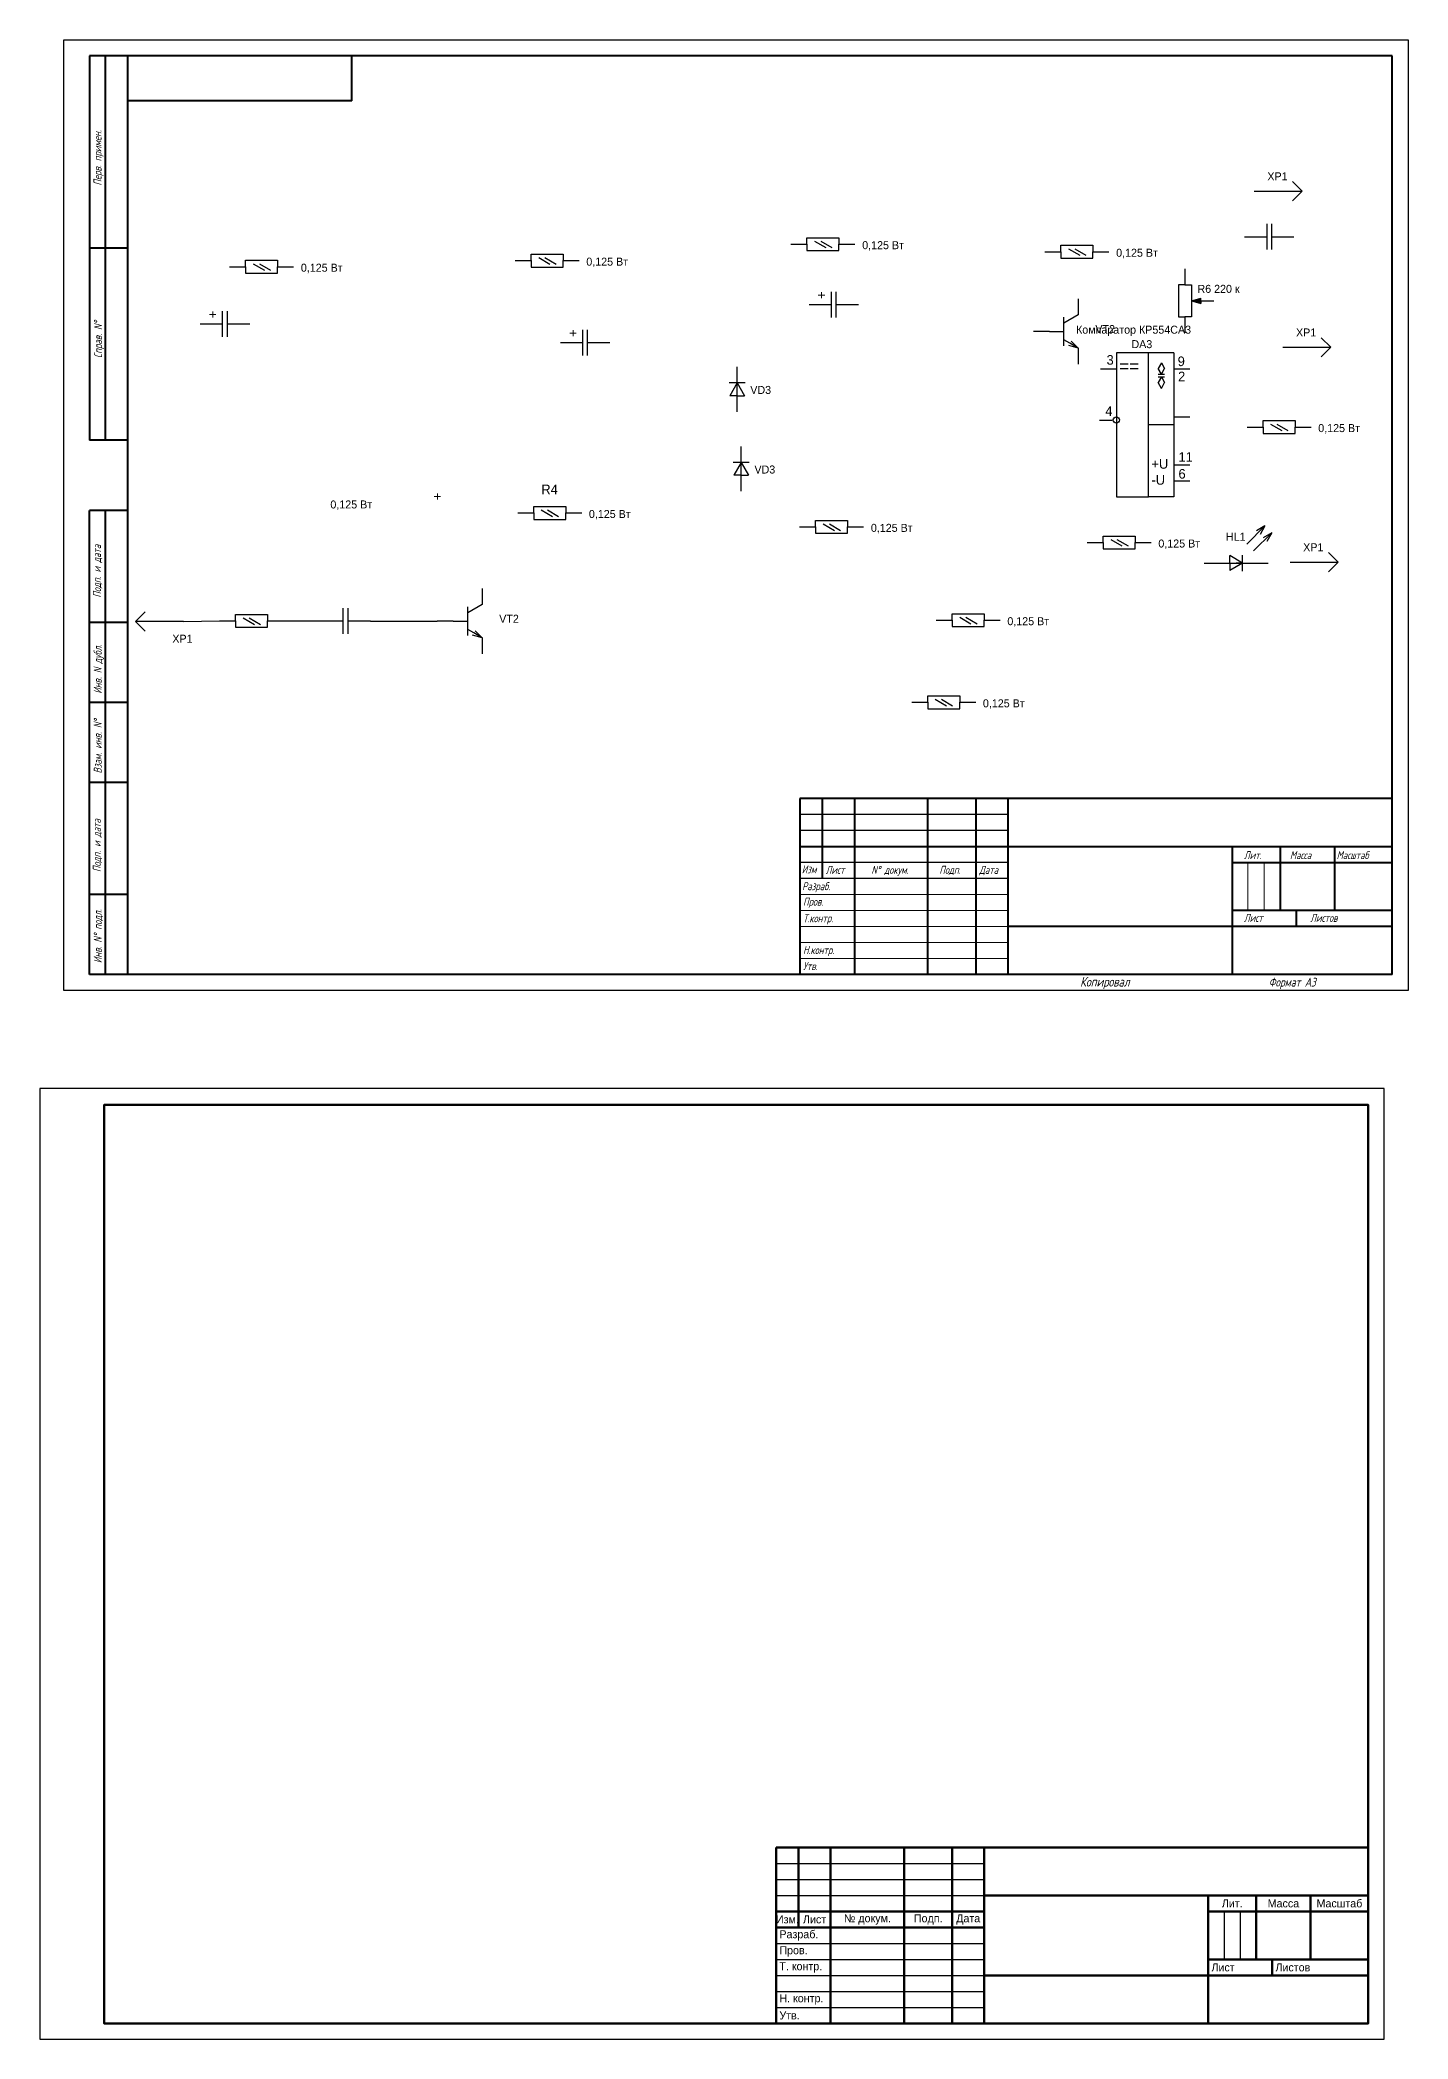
# Model space of a CAD drawing. Header units: millimetres. Extents: x 52 to 1332, y -528 to 1037.
# Drawn here: x 904 to 1332, y 297 to 921 of the extents above; entities that cross this region are included whole.
import ezdxf

# ---------------------------------------------------------------- set-up
doc = ezdxf.new("R2010")
doc.units = ezdxf.units.MM
for name, color, linetype, lineweight in [('2-тонкие', 141, 'Continuous', 30), ('Основная', 7, 'Continuous', 40), ('текст', 7, 'Continuous', 30), ('тонкая', 7, 'Continuous', 20)]:
    doc.layers.add(name, color=color, linetype=linetype, lineweight=lineweight)
doc.layers.add('KONTUR', color=7, linetype='Continuous')
doc.styles.get("Standard").update_dxf_attribs({"font": 'standarteskd.shx', "height": 3})
doc.styles.add('стиль1', font='romans.shx', dxfattribs={"width": 0.75, "oblique": 15, "height": 3.5})

# ---------------------------------------------------------------- blocks, each defined once
blk = doc.blocks.new('rezistor')
for p, q in [((46.9, 169.84), (51.9, 169.84)), ((51.9, 169.84), (51.9, 171.84)), ((51.9, 171.84), (61.9, 171.84)), ((51.9, 169.84), (51.9, 167.84)), ((61.9, 171.84), (61.9, 169.84)), ((61.9, 169.84), (66.9, 169.84)), ((61.9, 167.84), (61.9, 169.84)), ((51.9, 167.84), (61.9, 167.84))]:
    blk.add_line(p, q)
blk = doc.blocks.new('rezistor 0_125')
for p, q in [((160.78, 795.3), (164.3, 793.27)), ((162.7, 795.3), (166.21, 793.27))]:
    blk.add_line(p, q)
blk.add_blockref('rezistor', (106.51, 624.53))
blk = doc.blocks.new('XP1')
at = {"linetype": 'Continuous'}
for p, q in [((314.13, 503.29), (311.13, 506.29)), ((299.13, 503.29), (306.63, 503.29)), ((306.63, 503.29), (314.13, 503.29)), ((314.13, 503.29), (311.13, 500.29))]:
    blk.add_line(p, q, dxfattribs=at)
blk = doc.blocks.new('condensator')
at = {"linetype": 'Continuous'}
for p, q in [((159.82, 727.6), (159.82, 734.59)), ((155.82, 727.6), (159.82, 727.6)), ((155.82, 727.6), (159.82, 727.6)), ((155.82, 726.1), (159.82, 726.1)), ((159.82, 727.6), (163.82, 727.6)), ((159.82, 719.12), (159.82, 726.1)), ((159.82, 726.1), (163.82, 726.1))]:
    blk.add_line(p, q, dxfattribs=at)
blk = doc.blocks.new('VD1')
at = {"linetype": 'Continuous'}
for p, q in [((222.35, 669.55), (227.35, 669.55)), ((227.35, 669.55), (227.35, 671.86)), ((231.35, 669.55), (227.35, 671.86)), ((231.35, 669.55), (227.35, 667.24)), ((227.35, 669.55), (231.35, 669.55)), ((227.35, 669.55), (227.35, 667.24)), ((231.35, 669.55), (231.35, 672.05)), ((231.35, 669.55), (236.35, 669.55)), ((231.35, 667.05), (231.35, 669.55))]:
    blk.add_line(p, q, dxfattribs=at)
blk = doc.blocks.new('Strelka')
h = blk.add_hatch(color=256)
h.paths.add_polyline_path([(233.47, 172.7), (234.27, 175.7), (233.47, 175.7)])
h.paths.add_polyline_path([(233.47, 175.7), (232.66, 175.7), (233.47, 172.7)])
for p, q in [((233.47, 175.7), (232.66, 175.7)), ((233.47, 172.7), (232.66, 175.7)), ((233.47, 175.7), (233.47, 179.7)), ((233.47, 175.7), (234.27, 175.7)), ((233.47, 172.7), (233.47, 175.7)), ((233.47, 172.7), (234.27, 175.7))]:
    blk.add_line(p, q)
blk = doc.blocks.new('rezistor peremennyj')
for name, p in [('Strelka', (26.79, 613.29)), ('rezistor', (203.35, 614.14))]:
    blk.add_blockref(name, p)
blk = doc.blocks.new('*U376')
at = {"color": 7, "linetype": 'Continuous'}
for p, q in [((390.48, 347.88), (382.48, 347.88)), ((386.55, 344.76), (385.51, 342.96)), ((386.55, 344.76), (387.58, 342.96)), ((390.48, 347.88), (390.48, 338.88)), ((367.48, 342.88), (372.48, 342.88)), ((382.48, 302.88), (382.48, 337.88)), ((386.55, 341.16), (385.51, 342.96)), ((385.51, 341.16), (387.58, 341.16)), ((385.51, 340.36), (387.58, 340.36)), ((386.55, 340.36), (385.51, 338.56)), ((386.55, 336.76), (385.51, 338.56)), ((386.55, 341.16), (387.58, 342.96)), ((386.55, 340.36), (387.58, 338.56)), ((386.55, 336.76), (387.58, 338.56)), ((390.48, 342.88), (395.48, 342.88)), ((390.48, 336.88), (390.48, 302.88)), ((367.17, 326.82), (371.17, 326.82)), ((390.4, 325.41), (382.4, 325.41)), ((390.48, 327.88), (395.48, 327.88)), ((390.48, 312.88), (395.48, 312.88)), ((390.48, 307.88), (395.48, 307.88)), ((390.48, 302.88), (382.48, 302.88))]:
    blk.add_line(p, q, dxfattribs=at)
blk.add_lwpolyline([(372.48, 336.88), (372.48, 302.88), (382.48, 302.88), (382.48, 347.88), (372.48, 347.88), (372.48, 338.88)], dxfattribs=at)
blk.add_circle((372.48, 326.9), 1, dxfattribs=at)
for s, height, p in [('3', 3, (369.42, 344.17)), ('==', 4, (373.36, 341.78)), ('9', 3, (391.65, 343.73)), ('2', 3, (391.78, 338.99)), ('4', 3, (369.05, 328.19)), ('+U', 3, (383.46, 311.67)), ('11', 3, (391.9, 313.83)), ('-U', 3, (383.46, 306.67)), ('6', 3, (391.9, 308.57))]:
    blk.add_text(s, height=height, dxfattribs=at).set_placement(p)
blk = doc.blocks.new('Штамп')
at = {"lineweight": 80}
for p, q in [((0, 55), (185, 55)), ((7, 55), (7, 30)), ((17, 55), (17, 0)), ((40, 55), (40, 0)), ((55, 55), (55, 0)), ((65, 55), (65, 0)), ((65, 40), (185, 40)), ((135, 40), (135, 0)), ((150, 40), (150, 20)), ((167, 40), (167, 20)), ((65, 35), (0, 35)), ((135, 35), (185, 35)), ((0, 30), (65, 30)), ((185, 20), (135, 20)), ((155, 20), (155, 15)), ((65, 15), (185, 15))]:
    blk.add_line(p, q, dxfattribs=at)
blk.add_lwpolyline([(0, 55), (0, 0), (185, 0), (185, 55)], dxfattribs=at)
at = {"layer": '2-тонкие', "color": 7}
for p, q in [((0, 50), (65, 50)), ((0, 45), (65, 45)), ((0, 40), (65, 40)), ((140, 35), (140, 20)), ((145, 35), (145, 20)), ((0, 25), (65, 25)), ((0, 20), (65, 20)), ((0, 15), (65, 15)), ((0, 10), (65, 10)), ((0, 5), (65, 5))]:
    blk.add_line(p, q, dxfattribs=at)
at = {"char_height": 2.5}
for s, width, insert, attachment_point in [('Лит.', 15, (142.5, 37.5), 5), ('Масса', 17, (158.5, 37.5), 5), ('Масштаб', 18, (176, 37.5), 5), ('Изм.', 7, (3.5, 32.5), 5), ('Лист', 10, (12, 32.5), 5), ('№ докум.', 23, (28.5, 32.5), 5), ('Подп.', 15, (47.5, 32.5), 5), ('Дата', 10, (60, 32.5), 5), ('\\pi1;Разраб.', 17, (0, 27.5), 4), ('\\pi1;Т. контр.', 17, (0, 17.5), 4), ('\\pi1;Пров.', 17, (0, 22.5), 4), ('\\pi1;Лист', 20, (135, 17.5), 4), ('\\pi1;Листов', 30, (155, 17.5), 4), ('\\pi1;Н. контр.', 17, (0, 7.5), 4), ('\\pi1;Утв.', 17, (0, 2.5), 4)]:
    blk.add_mtext_dynamic_manual_height_columns(s, width=width, gutter_width=12.5, heights=[0], dxfattribs=dict(at, insert=insert, attachment_point=attachment_point))

msp = doc.modelspace()

# ---------------------------------------------------------------- linework, layer by layer
at = {"linetype": 'Continuous'}
for p, q in [((1228.947, 840.562), (1228.947, 835.562)), ((1228.947, 835.562), (1224.447, 832.964)), ((1224.447, 830.366), (1224.447, 834.866)), ((1219.947, 830.366), (1214.947, 830.366)), ((1219.947, 830.366), (1224.447, 830.366)), ((1224.447, 825.866), (1224.447, 830.366)), ((1226.349, 826.67), (1224.447, 827.768)), ((1228.947, 825.17), (1225.947, 825.974)), ((1228.947, 825.17), (1226.349, 826.67)), ((1228.947, 825.17), (1226.751, 827.366)), ((1228.947, 825.17), (1228.947, 820.17)), ((1281.626, 763.946), (1287.282, 769.603)), ((1287.282, 769.603), (1284.593, 768.05)), ((1287.282, 769.603), (1285.73, 766.913)), ((1283.747, 761.825), (1289.404, 767.481)), ((1289.404, 767.481), (1286.714, 765.929)), ((1289.404, 767.481), (1287.851, 764.792)), ((1268.283, 758.022), (1276.283, 758.022)), ((1276.283, 758.022), (1276.283, 760.332)), ((1280.283, 758.022), (1276.283, 760.332)), ((1276.283, 758.022), (1276.283, 755.713)), ((1280.283, 758.022), (1276.283, 755.713)), ((1276.283, 758.022), (1280.283, 758.022)), ((1280.283, 758.022), (1278.283, 758.022)), ((1280.283, 758.022), (1280.283, 760.522)), ((1280.283, 758.022), (1288.283, 758.022)), ((1280.283, 755.522), (1280.283, 758.022)), ((1042.662, 750.071), (1042.662, 745.071)), ((1042.662, 745.071), (1038.162, 742.472)), ((1038.162, 739.874), (1038.162, 744.374)), ((1033.662, 739.874), (1028.662, 739.874)), ((1033.662, 739.874), (1038.162, 739.874)), ((1038.162, 735.374), (1038.162, 739.874)), ((1040.063, 736.178), (1038.162, 737.276)), ((1042.662, 734.678), (1039.662, 735.482)), ((1042.662, 734.678), (1040.063, 736.178)), ((1042.662, 734.678), (1040.465, 736.874)), ((1042.662, 734.678), (1042.662, 729.678))]:
    msp.add_line(p, q, dxfattribs=at)
at = {"color": 7, "linetype": 'Continuous', "lineweight": -3}
for p, q in [((1240.837, 814.701), (1240.837, 812.701)), ((1258.837, 814.701), (1258.837, 812.701)), ((949.367, 739.777), (960.595, 739.953)), ((980.595, 739.953), (992.286, 739.953)), ((1007.751, 739.901), (1028.662, 739.901))]:
    msp.add_line(p, q, dxfattribs=at)
for p, q in [((1206.981, 679.438), (1141.981, 679.438)), ((1206.981, 674.438), (1141.981, 674.438)), ((1206.981, 664.438), (1141.981, 664.438)), ((1206.981, 659.438), (1141.981, 659.438)), ((1276.981, 629.438), (1276.981, 629.438))]:
    msp.add_line(p, q)
at = {"lineweight": 80}
msp.add_lwpolyline([(1319.548, 356.728), (1319.548, 588.728), (924.548, 588.728), (924.548, 301.728), (1134.548, 301.728)], dxfattribs=at)
at = {"layer": '2-тонкие', "color": 7}
msp.add_lwpolyline([(904.498, 296.865), (1324.498, 296.865), (1324.498, 593.865), (904.498, 593.865)], close=True, dxfattribs=at)
at = {"layer": 'KONTUR'}
for p, q in [((911.981, 624.438), (911.981, 921.438)), ((911.981, 921.438), (1331.981, 921.438)), ((1331.981, 921.438), (1331.981, 624.438)), ((1331.981, 624.438), (911.981, 624.438))]:
    msp.add_line(p, q, dxfattribs=at)
at = {"layer": 'Основная'}
for p, q in [((919.981, 916.438), (919.981, 796.438)), ((1326.981, 916.438), (919.981, 916.438)), ((924.981, 796.438), (924.981, 916.438)), ((931.981, 669.438), (931.981, 916.438)), ((1001.981, 902.438), (1001.981, 916.438)), ((1326.981, 629.438), (1326.981, 916.438)), ((1001.981, 902.438), (931.981, 902.438)), ((931.981, 856.438), (919.981, 856.438)), ((931.981, 796.438), (919.981, 796.438)), ((919.981, 629.438), (919.981, 774.438)), ((931.981, 774.438), (919.981, 774.438)), ((924.981, 629.438), (924.981, 774.438)), ((931.981, 739.438), (919.981, 739.438)), ((931.981, 714.438), (919.981, 714.438)), ((931.981, 689.438), (919.981, 689.438)), ((1141.981, 684.438), (1141.981, 629.438)), ((1326.981, 684.438), (1141.981, 684.438)), ((1148.981, 659.438), (1148.981, 684.438)), ((1158.981, 684.438), (1158.981, 629.438)), ((1181.981, 629.438), (1181.981, 684.438)), ((1196.981, 684.438), (1196.981, 629.438)), ((1206.981, 684.438), (1206.981, 629.438)), ((931.981, 629.438), (931.981, 669.438)), ((1141.981, 669.438), (1326.981, 669.438)), ((1276.981, 669.438), (1276.981, 629.438)), ((1291.981, 669.438), (1291.981, 649.438)), ((1308.981, 669.438), (1308.981, 649.438)), ((1276.981, 664.438), (1326.981, 664.438)), ((931.981, 654.438), (919.981, 654.438)), ((1326.981, 644.438), (1206.981, 644.438)), ((1326.981, 649.438), (1276.981, 649.438)), ((1296.981, 649.438), (1296.981, 644.438)), ((1326.981, 629.438), (919.981, 629.438))]:
    msp.add_line(p, q, dxfattribs=at)
at = {"layer": 'тонкая'}
for p, q in [((1281.969, 664.229), (1281.969, 649.438)), ((1287.047, 664.229), (1287.047, 649.438)), ((1141.981, 654.438), (1206.981, 654.438)), ((1206.981, 649.438), (1141.981, 649.438)), ((1206.981, 644.438), (1141.981, 644.438))]:
    msp.add_line(p, q, dxfattribs=at)
for points in [[(1141.981, 639.438), (1206.981, 639.438)], [(1141.981, 634.438), (1206.981, 634.438)]]:
    msp.add_lwpolyline(points, dxfattribs=at)

# ---------------------------------------------------------------- block references
at = {"linetype": 'Continuous'}
for name, p in [('XP1', (984.782, 370.897)), ('rezistor 0_125', (985.76, 63.283)), ('rezistor 0_125', (1065.115, 60.916)), ('rezistor 0_125', (810.36, 56.238)), ('rezistor 0_125', (899.551, 58.135)), ('XP1', (993.737, 322.125)), ('rezistor 0_125', (1128.26, 6.131)), ('rezistor 0_125', (900.364, -20.706)), ('rezistor 0_125', (988.471, -25.041)), ('rezistor 0_125', (1078.3, -29.93)), ('XP1', (995.976, 255.007)), ('rezistor 0_125', (807.182, -54.422)), ('rezistor 0_125', (1031.114, -54.202)), ('rezistor 0_125', (1023.481, -79.861))]:
    msp.add_blockref(name, p, dxfattribs=at)
for name, p, rotation in [('condensator', (561.751, 1019.803), 270), ('rezistor peremennyj', (478.299, 1100.195), 270), ('condensator', (1879.4, 678.92), 90), ('condensator', (1689.148, 672.852), 90), ('condensator', (1801.733, 667.034), 90), ('VD1', (1791.876, 582.943), 90), ('VD1', (1793.175, 558.081), 90), ('condensator', (1726.872, 580.084), 90), ('XP1', (1248.499, 1243.065), 180)]:
    msp.add_blockref(name, p, dxfattribs=dict(at, rotation=rotation))
at = {"color": 7, "linetype": 'Continuous'}
msp.add_blockref('*U376', (868.356, 475.817), dxfattribs=at)
msp.add_blockref('Штамп', (1134.548, 301.728))

# ---------------------------------------------------------------- texts
at = {"linetype": 'Continuous'}
for s, p in [('XP1', (1288.027, 877.58)), ('VT2', (1234.284, 829.853)), ('XP1', (1296.981, 828.808)), ('VD3', (1126.453, 810.851)), ('VD3', (1127.753, 785.989)), ('HL1', (1275.077, 764.977)), ('XP1', (1299.22, 761.69)), ('VT2', (1047.998, 739.361)), ('XP1', (945.854, 733.119))]:
    msp.add_text(s, height=2.5, dxfattribs=at).set_placement(p)
for s, p in [('0,125 Вт', (1161.425, 856.079)), ('0,125 Вт', (1240.781, 853.712)), ('0,125 Вт', (986.025, 849.035)), ('0,125 Вт', (1075.216, 850.931)), ('R6 220 к', (1266.185, 842.435)), ('0,125 Вт', (1303.926, 798.927)), ('0,125 Вт', (995.243, 775.07)), ('0,125 Вт', (1076.029, 772.09)), ('0,125 Вт', (1164.136, 767.755)), ('0,125 Вт', (1253.965, 762.866)), ('0,125 Вт', (1206.78, 738.594)), ('0,125 Вт', (1199.147, 712.936))]:
    msp.add_text(s, height=2.5).set_placement(p)
for p in [(1150.174, 840.566), (959.922, 834.498), (1072.507, 828.68), (1030.121, 777.622)]:
    msp.add_text('+', height=3, rotation=90, dxfattribs=at).set_placement(p)
at = {"color": 7, "linetype": 'Continuous'}
for s, p in [('Компаратор КР554СА3', (1228.252, 829.676)), ('DA3', (1245.556, 825.152))]:
    msp.add_text(s, height=2.5, dxfattribs=at).set_placement(p)
at = {"color": 7, "linetype": 'Continuous', "lineweight": -3, "insert": (1061.174, 782.506), "char_height": 3, "attachment_point": 1}
msp.add_mtext_dynamic_manual_height_columns('R4', width=9.5872, gutter_width=15, heights=[0], dxfattribs=at)
at = {"layer": 'текст', "style": 'стиль1', "oblique": 15, "width": 0.75}
for s, p in [('Перв. примен.', (923.734, 875.95)), ('Справ. N%%d', (923.889, 822.065)), ('Подп. и дата', (923.555, 747.208)), ('Инв. N дубл.', (923.8, 717.183)), ('Взам. инв. N%%d', (923.8, 692.256)), ('Подп. и дата', (923.505, 661.471)), ('Инв. N%%d подл.', (923.8, 633.005))]:
    msp.add_text(s, height=2.5, rotation=90, dxfattribs=at).set_placement(p)
for s, height, p in [('Изм', 2.5, (1142.526, 661.05)), ('Лист', 2.5, (1150.002, 660.899)), ('N%%d докум. ', 2.5, (1164.286, 660.899)), ('Подп.', 2.5, (1185.538, 660.899)), ('Дата', 2.5, (1197.989, 660.899)), ('Лит.', 2.5, (1280.699, 665.503)), ('Масса', 2.5, (1295.074, 665.503)), ('Масштаб', 2.5, (1309.666, 665.503)), ('Разраб.', 2.5, (1142.643, 655.799)), ('Пров.', 2.5, (1142.943, 650.967)), ('Т.контр.', 2.5, (1142.943, 645.772)), ('Лист', 2.5, (1280.699, 645.889)), ('Листов', 2.5, (1301.424, 645.889)), ('Н.контр.', 2.5, (1142.943, 635.85)), ('Утв.', 2.5, (1142.943, 630.83)), ('Копировал', 3, (1229.517, 625.688)), ('Формат А3', 2.75, (1288.445, 625.688))]:
    msp.add_text(s, height=height, dxfattribs=at).set_placement(p)

doc.saveas('drawing.dxf')
